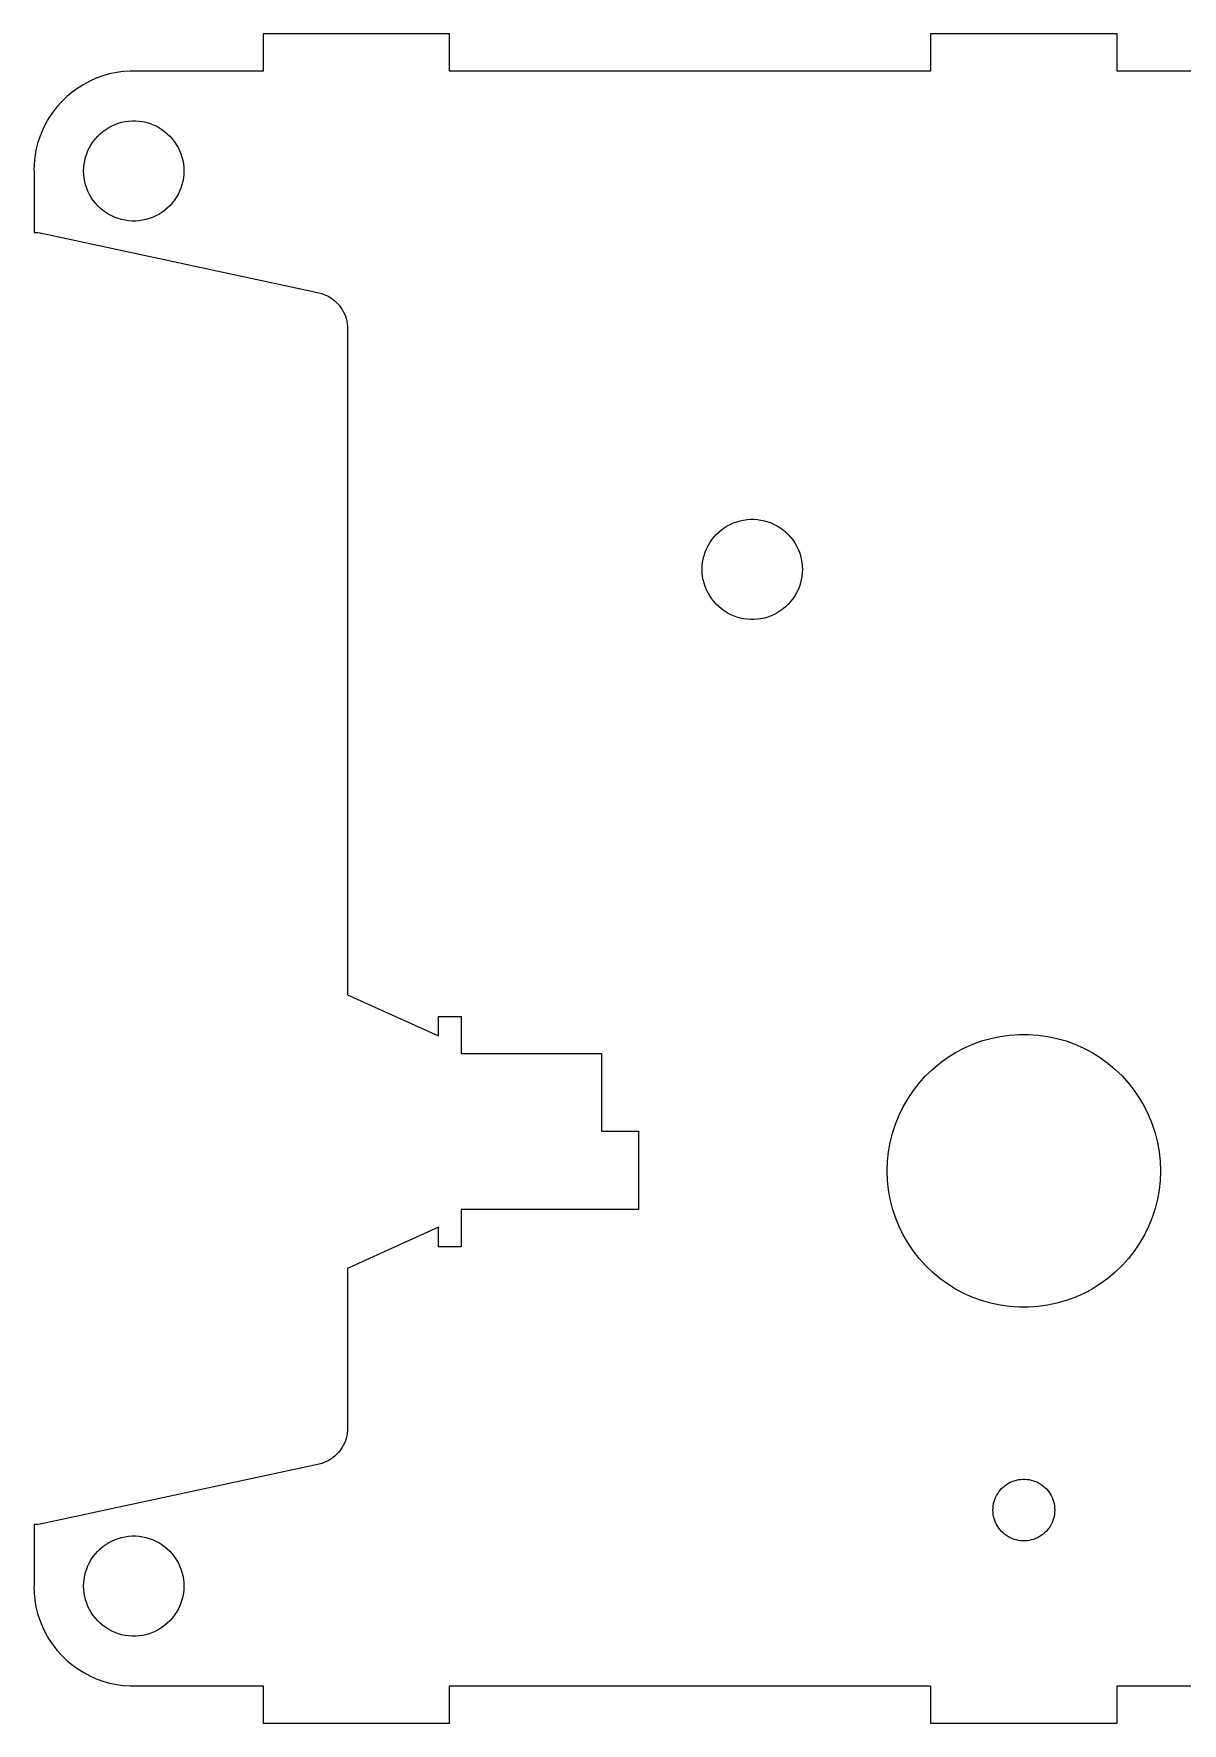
# Model space of a CAD drawing. Header units: metres. Extents: x -80 to 97, y -93 to 43.
# Drawn here: x -80.2 to 12.8, y -93.5 to 43.4 of the extents above; entities that cross this region are included whole.
import ezdxf

# ---------------------------------------------------------------- set-up
doc = ezdxf.new("R2010")
doc.units = ezdxf.units.M

msp = doc.modelspace()

# ---------------------------------------------------------------- linework, layer by layer
for p, q in [((-46.525, 43.39), (-61.625, 43.39)), ((-61.625, 43.39), (-61.625, 40.3751)), ((-46.525, 40.3751), (-46.525, 43.39)), ((7.54999, 43.39), (-7.54999, 43.39)), ((-7.54999, 43.39), (-7.54999, 40.3751)), ((7.54999, 40.3751), (7.54999, 43.39)), ((-75.1343, 39.7902), (-75.6508, 39.5602)), ((-74.603, 39.9836), (-75.1343, 39.7902)), ((-74.0596, 40.1394), (-74.603, 39.9836)), ((-73.5065, 40.2569), (-74.0596, 40.1394)), ((-72.9467, 40.3356), (-73.5065, 40.2569)), ((-72.3827, 40.3751), (-72.9467, 40.3356)), ((-61.625, 40.3751), (-72.3827, 40.3751)), ((-7.54999, 40.3751), (-46.525, 40.3751)), ((46.525, 40.3751), (7.54999, 40.3751)), ((-77.0869, 38.6629), (-77.52, 38.2995)), ((-76.6295, 38.9952), (-77.0869, 38.6629)), ((-76.15, 39.2948), (-76.6295, 38.9952)), ((-75.6508, 39.5602), (-76.15, 39.2948)), ((-78.653, 37.0411), (-78.9692, 36.5723)), ((-78.305, 37.4866), (-78.653, 37.0411)), ((-77.9267, 37.9067), (-78.305, 37.4866)), ((-77.52, 38.2995), (-77.9267, 37.9067)), ((-79.2519, 36.0827), (-79.4997, 35.5746)), ((-78.9692, 36.5723), (-79.2519, 36.0827)), ((-74.5996, 35.4793), (-74.3703, 35.6459)), ((-74.3703, 35.6459), (-74.13, 35.7961)), ((-74.13, 35.7961), (-73.8798, 35.9291)), ((-73.8798, 35.9291), (-73.6209, 36.0444)), ((-73.6209, 36.0444), (-73.3546, 36.1413)), ((-73.3546, 36.1413), (-73.0822, 36.2194)), ((-73.0822, 36.2194), (-72.805, 36.2783)), ((-72.805, 36.2783), (-72.5244, 36.3177)), ((-72.5244, 36.3177), (-72.2417, 36.3375)), ((-72.2417, 36.3375), (-71.9583, 36.3375)), ((-71.9583, 36.3375), (-71.6756, 36.3177)), ((-71.6756, 36.3177), (-71.395, 36.2783)), ((-71.395, 36.2783), (-71.1178, 36.2194)), ((-71.1178, 36.2194), (-70.8454, 36.1413)), ((-70.8454, 36.1413), (-70.5791, 36.0444)), ((-70.5791, 36.0444), (-70.3202, 35.9291)), ((-70.3202, 35.9291), (-70.07, 35.7961)), ((-70.07, 35.7961), (-69.8297, 35.6459)), ((-69.8297, 35.6459), (-69.6004, 35.4793)), ((-79.8862, 34.5126), (-80.023, 33.9641)), ((-79.7115, 35.0504), (-79.8862, 34.5126)), ((-79.4997, 35.5746), (-79.7115, 35.0504)), ((-75.6848, 34.1861), (-75.5431, 34.4315)), ((-75.5431, 34.4315), (-75.3846, 34.6664)), ((-75.3846, 34.6664), (-75.2101, 34.8897)), ((-75.2101, 34.8897), (-75.0205, 35.1003)), ((-75.0205, 35.1003), (-74.8167, 35.2972)), ((-74.8167, 35.2972), (-74.5996, 35.4793)), ((-69.6004, 35.4793), (-69.3833, 35.2972)), ((-69.3833, 35.2972), (-69.1795, 35.1003)), ((-69.1795, 35.1003), (-68.9899, 34.8897)), ((-68.9899, 34.8897), (-68.8154, 34.6664)), ((-68.8154, 34.6664), (-68.6569, 34.4315)), ((-68.6569, 34.4315), (-68.5152, 34.1861)), ((-80.1212, 33.4073), (-80.1803, 32.845)), ((-80.023, 33.9641), (-80.1212, 33.4073)), ((-76.1205, 32.845), (-76.0713, 33.1241)), ((-76.0713, 33.1241), (-76.0027, 33.3991)), ((-76.0027, 33.3991), (-75.9151, 33.6686)), ((-75.9151, 33.6686), (-75.809, 33.9314)), ((-75.809, 33.9314), (-75.6848, 34.1861)), ((-68.5152, 34.1861), (-68.391, 33.9314)), ((-68.391, 33.9314), (-68.2849, 33.6686)), ((-68.2849, 33.6686), (-68.1973, 33.3991)), ((-68.1973, 33.3991), (-68.1287, 33.1241)), ((-68.1287, 33.1241), (-68.0795, 32.845)), ((-80.1803, 32.845), (-80.1993, 32.3)), ((-80.1993, 32.3), (-80.18, 32.3)), ((-80.18, 32.3), (-80.18, 27.2982)), ((-76.16, 32.28), (-76.1501, 32.5632)), ((-76.1501, 31.9968), (-76.16, 32.28)), ((-76.1501, 32.5632), (-76.1205, 32.845)), ((-76.1205, 31.715), (-76.1501, 31.9968)), ((-76.0713, 31.4359), (-76.1205, 31.715)), ((-68.0795, 31.715), (-68.1287, 31.4359)), ((-68.0795, 32.845), (-68.0499, 32.5632)), ((-68.0499, 31.9968), (-68.0795, 31.715)), ((-68.0499, 32.5632), (-68.04, 32.28)), ((-68.04, 32.28), (-68.0499, 31.9968)), ((-76.0027, 31.1609), (-76.0713, 31.4359)), ((-75.9151, 30.8914), (-76.0027, 31.1609)), ((-75.809, 30.6286), (-75.9151, 30.8914)), ((-75.6848, 30.3739), (-75.809, 30.6286)), ((-75.5431, 30.1285), (-75.6848, 30.3739)), ((-75.3846, 29.8936), (-75.5431, 30.1285)), ((-68.6569, 30.1285), (-68.8154, 29.8936)), ((-68.5152, 30.3739), (-68.6569, 30.1285)), ((-68.391, 30.6286), (-68.5152, 30.3739)), ((-68.2849, 30.8914), (-68.391, 30.6286)), ((-68.1973, 31.1609), (-68.2849, 30.8914)), ((-68.1287, 31.4359), (-68.1973, 31.1609)), ((-75.2101, 29.6703), (-75.3846, 29.8936)), ((-75.0205, 29.4597), (-75.2101, 29.6703)), ((-74.8167, 29.2628), (-75.0205, 29.4597)), ((-74.5996, 29.0807), (-74.8167, 29.2628)), ((-74.3703, 28.9141), (-74.5996, 29.0807)), ((-74.13, 28.7639), (-74.3703, 28.9141)), ((-73.8798, 28.6309), (-74.13, 28.7639)), ((-70.07, 28.7639), (-70.3202, 28.6309)), ((-69.8297, 28.9141), (-70.07, 28.7639)), ((-69.6004, 29.0807), (-69.8297, 28.9141)), ((-69.3833, 29.2628), (-69.6004, 29.0807)), ((-69.1795, 29.4597), (-69.3833, 29.2628)), ((-68.9899, 29.6703), (-69.1795, 29.4597)), ((-68.8154, 29.8936), (-68.9899, 29.6703)), ((-73.6209, 28.5156), (-73.8798, 28.6309)), ((-73.3546, 28.4187), (-73.6209, 28.5156)), ((-73.0822, 28.3406), (-73.3546, 28.4187)), ((-72.805, 28.2817), (-73.0822, 28.3406)), ((-72.5244, 28.2422), (-72.805, 28.2817)), ((-72.2417, 28.2225), (-72.5244, 28.2422)), ((-71.9583, 28.2225), (-72.2417, 28.2225)), ((-71.6756, 28.2422), (-71.9583, 28.2225)), ((-71.395, 28.2817), (-71.6756, 28.2422)), ((-71.1178, 28.3406), (-71.395, 28.2817)), ((-70.8454, 28.4187), (-71.1178, 28.3406)), ((-70.5791, 28.5156), (-70.8454, 28.4187)), ((-70.3202, 28.6309), (-70.5791, 28.5156)), ((-80.18, 27.2982), (-80.0946, 27.2982)), ((-80.0946, 27.2982), (-79.8843, 27.2834)), ((-79.8843, 27.2834), (-79.6756, 27.2541)), ((-79.6756, 27.2541), (-57.0694, 22.4103)), ((-57.0694, 22.4103), (-56.8668, 22.3522)), ((-56.8668, 22.3522), (-56.6687, 22.2801)), ((-56.6687, 22.2801), (-56.4761, 22.1944)), ((-56.4761, 22.1944), (-56.29, 22.0954)), ((-56.29, 22.0954), (-56.1112, 21.9837)), ((-56.1112, 21.9837), (-55.9407, 21.8598)), ((-55.9407, 21.8598), (-55.7792, 21.7243)), ((-55.7792, 21.7243), (-55.6276, 21.5779)), ((-55.6276, 21.5779), (-55.4865, 21.4212)), ((-55.4865, 21.4212), (-55.3568, 21.2551)), ((-55.3568, 21.2551), (-55.2389, 21.0804)), ((-55.2389, 21.0804), (-55.1335, 20.8978)), ((-55.1335, 20.8978), (-55.0411, 20.7083)), ((-55.0411, 20.7083), (-54.9621, 20.5129)), ((-54.9621, 20.5129), (-54.897, 20.3124)), ((-54.897, 20.3124), (-54.846, 20.1079)), ((-54.846, 20.1079), (-54.8094, 19.9003)), ((-54.8094, 19.9003), (-54.7874, 19.6907)), ((-54.7874, 19.6907), (-54.78, 19.48)), ((-54.78, 19.48), (-54.78, -34.454)), ((-25.1101, 2.60971), (-24.9205, 2.82031)), ((-24.9205, 2.82031), (-24.7167, 3.01717)), ((-24.7167, 3.01717), (-24.4996, 3.19931)), ((-24.4996, 3.19931), (-24.2703, 3.36589)), ((-24.2703, 3.36589), (-24.03, 3.51605)), ((-24.03, 3.51605), (-23.7798, 3.64909)), ((-23.7798, 3.64909), (-23.5209, 3.76436)), ((-23.5209, 3.76436), (-23.2546, 3.86128)), ((-23.2546, 3.86128), (-22.9822, 3.93939)), ((-22.9822, 3.93939), (-22.705, 3.99831)), ((-22.705, 3.99831), (-22.4244, 4.03775)), ((-22.4244, 4.03775), (-22.1417, 4.05753)), ((-22.1417, 4.05753), (-21.8583, 4.05753)), ((-21.8583, 4.05753), (-21.5756, 4.03775)), ((-21.5756, 4.03775), (-21.295, 3.99831)), ((-21.295, 3.99831), (-21.0178, 3.93939)), ((-21.0178, 3.93939), (-20.7454, 3.86128)), ((-20.7454, 3.86128), (-20.4791, 3.76436)), ((-20.4791, 3.76436), (-20.2202, 3.64909)), ((-20.2202, 3.64909), (-19.97, 3.51605)), ((-19.97, 3.51605), (-19.7297, 3.36589)), ((-19.7297, 3.36589), (-19.5004, 3.19931)), ((-19.5004, 3.19931), (-19.2833, 3.01717)), ((-19.2833, 3.01717), (-19.0795, 2.82031)), ((-19.0795, 2.82031), (-18.8898, 2.60971)), ((-25.9027, 1.11908), (-25.8151, 1.3886)), ((-25.8151, 1.3886), (-25.709, 1.65134)), ((-25.709, 1.65134), (-25.5848, 1.90605)), ((-25.5848, 1.90605), (-25.4431, 2.15146)), ((-25.4431, 2.15146), (-25.2846, 2.3864)), ((-25.2846, 2.3864), (-25.1101, 2.60971)), ((-18.8898, 2.60971), (-18.7154, 2.3864)), ((-18.7154, 2.3864), (-18.5569, 2.15146)), ((-18.5569, 2.15146), (-18.4152, 1.90605)), ((-18.4152, 1.90605), (-18.291, 1.65134)), ((-18.291, 1.65134), (-18.1848, 1.3886)), ((-18.1848, 1.3886), (-18.0973, 1.11908)), ((-26.06, 0), (-26.0501, 0.283203)), ((-26.0501, -0.283203), (-26.06, 0)), ((-26.0501, 0.283203), (-26.0205, 0.565033)), ((-26.0205, 0.565033), (-25.9713, 0.844116)), ((-25.9713, 0.844116), (-25.9027, 1.11908)), ((-18.0973, 1.11908), (-18.0287, 0.844116)), ((-18.0287, 0.844116), (-17.9795, 0.565033)), ((-17.9795, 0.565033), (-17.9499, 0.283203)), ((-17.9499, 0.283203), (-17.94, 0)), ((-17.94, 0), (-17.9499, -0.283203)), ((-26.0205, -0.565033), (-26.0501, -0.283203)), ((-25.9713, -0.844116), (-26.0205, -0.565033)), ((-25.9027, -1.11908), (-25.9713, -0.844116)), ((-25.8151, -1.3886), (-25.9027, -1.11908)), ((-18.0973, -1.11908), (-18.1848, -1.3886)), ((-18.0287, -0.844116), (-18.0973, -1.11908)), ((-17.9795, -0.565033), (-18.0287, -0.844116)), ((-17.9499, -0.283203), (-17.9795, -0.565033)), ((-25.709, -1.65134), (-25.8151, -1.3886)), ((-25.5848, -1.90605), (-25.709, -1.65134)), ((-25.4431, -2.15146), (-25.5848, -1.90605)), ((-25.2846, -2.3864), (-25.4431, -2.15146)), ((-25.1101, -2.60971), (-25.2846, -2.3864)), ((-24.9205, -2.82031), (-25.1101, -2.60971)), ((-18.8898, -2.60971), (-19.0795, -2.82031)), ((-18.7154, -2.3864), (-18.8898, -2.60971)), ((-18.5569, -2.15146), (-18.7154, -2.3864)), ((-18.4152, -1.90605), (-18.5569, -2.15146)), ((-18.291, -1.65134), (-18.4152, -1.90605)), ((-18.1848, -1.3886), (-18.291, -1.65134)), ((-24.7167, -3.01717), (-24.9205, -2.82031)), ((-24.4996, -3.19931), (-24.7167, -3.01717)), ((-24.2703, -3.36589), (-24.4996, -3.19931)), ((-24.03, -3.51605), (-24.2703, -3.36589)), ((-23.7798, -3.64909), (-24.03, -3.51605)), ((-23.5209, -3.76436), (-23.7798, -3.64909)), ((-23.2546, -3.86128), (-23.5209, -3.76436)), ((-22.9822, -3.93939), (-23.2546, -3.86128)), ((-22.705, -3.99831), (-22.9822, -3.93939)), ((-22.4244, -4.03775), (-22.705, -3.99831)), ((-22.1417, -4.05753), (-22.4244, -4.03775)), ((-21.8583, -4.05753), (-22.1417, -4.05753)), ((-21.5756, -4.03775), (-21.8583, -4.05753)), ((-21.295, -3.99831), (-21.5756, -4.03775)), ((-21.0178, -3.93939), (-21.295, -3.99831)), ((-20.7454, -3.86128), (-21.0178, -3.93939)), ((-20.4791, -3.76436), (-20.7454, -3.86128)), ((-20.2202, -3.64909), (-20.4791, -3.76436)), ((-19.97, -3.51605), (-20.2202, -3.64909)), ((-19.7297, -3.36589), (-19.97, -3.51605)), ((-19.5004, -3.19931), (-19.7297, -3.36589)), ((-19.2833, -3.01717), (-19.5004, -3.19931)), ((-19.0795, -2.82031), (-19.2833, -3.01717)), ((-54.78, -34.454), (-47.42, -37.7927)), ((-47.42, -37.7927), (-47.42, -36.21)), ((-47.42, -36.21), (-45.59, -36.21)), ((-45.59, -36.21), (-45.59, -39.23)), ((-4.14314, -38.4653), (-3.41772, -38.2013)), ((-3.41772, -38.2013), (-2.67564, -37.9885)), ((-2.67564, -37.9885), (-1.92055, -37.828)), ((-1.92055, -37.828), (-1.15608, -37.7206)), ((-1.15608, -37.7206), (-0.385986, -37.6667)), ((-0.385986, -37.6667), (0.385986, -37.6667)), ((0.385986, -37.6667), (1.15608, -37.7206)), ((1.15608, -37.7206), (1.92055, -37.828)), ((1.92055, -37.828), (2.67564, -37.9885)), ((2.67564, -37.9885), (3.41772, -38.2013)), ((3.41772, -38.2013), (4.14314, -38.4653)), ((-45.59, -39.23), (-34.21, -39.23)), ((-34.21, -39.23), (-34.21, -45.5)), ((-6.8092, -40.0046), (-6.18466, -39.5508)), ((-6.18466, -39.5508), (-5.53, -39.1418)), ((-5.53, -39.1418), (-4.84837, -38.7793)), ((-4.84837, -38.7793), (-4.14314, -38.4653)), ((4.14314, -38.4653), (4.84837, -38.7793)), ((4.84837, -38.7793), (5.53, -39.1418)), ((5.53, -39.1418), (6.18466, -39.5508)), ((6.18466, -39.5508), (6.8092, -40.0046)), ((-8.47244, -41.6108), (-7.95589, -41.0371)), ((-7.95589, -41.0371), (-7.40057, -40.5008)), ((-7.40057, -40.5008), (-6.8092, -40.0046)), ((6.8092, -40.0046), (7.40057, -40.5008)), ((7.40057, -40.5008), (7.95589, -41.0371)), ((7.95589, -41.0371), (8.47244, -41.6108)), ((-9.37941, -42.8591), (-8.94772, -42.2191)), ((-8.94772, -42.2191), (-8.47244, -41.6108)), ((8.47244, -41.6108), (8.94772, -42.2191)), ((8.94772, -42.2191), (9.37941, -42.8591)), ((-10.1038, -44.2215), (-9.7654, -43.5276)), ((-9.7654, -43.5276), (-9.37941, -42.8591)), ((9.37941, -42.8591), (9.7654, -43.5276)), ((9.7654, -43.5276), (10.1038, -44.2215)), ((-10.6315, -45.6714), (-10.393, -44.9373)), ((-10.393, -44.9373), (-10.1038, -44.2215)), ((10.1038, -44.2215), (10.393, -44.9373)), ((10.393, -44.9373), (10.6315, -45.6714)), ((-34.21, -45.5), (-31.21, -45.5)), ((-31.21, -45.5), (-31.21, -51.86)), ((-10.9524, -47.1807), (-10.8183, -46.4205)), ((-10.8183, -46.4205), (-10.6315, -45.6714)), ((10.6315, -45.6714), (10.8183, -46.4205)), ((10.8183, -46.4205), (10.9524, -47.1807)), ((-11.0331, -47.9485), (-10.9524, -47.1807)), ((10.9524, -47.1807), (11.0331, -47.9485)), ((-11.06, -48.72), (-11.0331, -47.9485)), ((-11.0331, -49.4915), (-11.06, -48.72)), ((11.0331, -47.9485), (11.06, -48.72)), ((11.06, -48.72), (11.0331, -49.4915)), ((-10.9524, -50.2592), (-11.0331, -49.4915)), ((-10.8183, -51.0195), (-10.9524, -50.2592)), ((10.9524, -50.2592), (10.8183, -51.0195)), ((11.0331, -49.4915), (10.9524, -50.2592)), ((-31.21, -51.86), (-45.59, -51.86)), ((-45.59, -51.86), (-45.59, -54.88)), ((-10.6315, -51.7685), (-10.8183, -51.0195)), ((-10.393, -52.5027), (-10.6315, -51.7685)), ((10.6315, -51.7685), (10.393, -52.5027)), ((10.8183, -51.0195), (10.6315, -51.7685)), ((-47.42, -53.2973), (-54.78, -56.636)), ((-47.42, -54.88), (-47.42, -53.2973)), ((-10.1038, -53.2185), (-10.393, -52.5027)), ((-9.7654, -53.9124), (-10.1038, -53.2185)), ((10.1038, -53.2185), (9.7654, -53.9124)), ((10.393, -52.5027), (10.1038, -53.2185)), ((-9.37941, -54.5809), (-9.7654, -53.9124)), ((-8.94772, -55.2209), (-9.37941, -54.5809)), ((9.37941, -54.5809), (8.94772, -55.2209)), ((9.7654, -53.9124), (9.37941, -54.5809)), ((-45.59, -54.88), (-47.42, -54.88)), ((-8.47244, -55.8292), (-8.94772, -55.2209)), ((-7.95589, -56.4029), (-8.47244, -55.8292)), ((8.47244, -55.8292), (7.95589, -56.4029)), ((8.94772, -55.2209), (8.47244, -55.8292)), ((-54.78, -56.636), (-54.78, -69.56)), ((-7.40057, -56.9392), (-7.95589, -56.4029)), ((-6.8092, -57.4354), (-7.40057, -56.9392)), ((-6.18466, -57.8891), (-6.8092, -57.4354)), ((6.8092, -57.4354), (6.18466, -57.8891)), ((7.40057, -56.9392), (6.8092, -57.4354)), ((7.95589, -56.4029), (7.40057, -56.9392)), ((-5.53, -58.2982), (-6.18466, -57.8891)), ((-4.84837, -58.6607), (-5.53, -58.2982)), ((-4.14314, -58.9747), (-4.84837, -58.6607)), ((4.84837, -58.6607), (4.14314, -58.9747)), ((5.53, -58.2982), (4.84837, -58.6607)), ((6.18466, -57.8891), (5.53, -58.2982)), ((-3.41772, -59.2387), (-4.14314, -58.9747)), ((-2.67564, -59.4515), (-3.41772, -59.2387)), ((-1.92055, -59.612), (-2.67564, -59.4515)), ((-1.15608, -59.7194), (-1.92055, -59.612)), ((-0.385986, -59.7733), (-1.15608, -59.7194)), ((0.385986, -59.7733), (-0.385986, -59.7733)), ((1.15608, -59.7194), (0.385986, -59.7733)), ((1.92055, -59.612), (1.15608, -59.7194)), ((2.67564, -59.4515), (1.92055, -59.612)), ((3.41772, -59.2387), (2.67564, -59.4515)), ((4.14314, -58.9747), (3.41772, -59.2387)), ((-54.7874, -69.7707), (-54.8094, -69.9803)), ((-54.78, -69.56), (-54.7874, -69.7707)), ((-55.2389, -71.1604), (-55.3568, -71.3351)), ((-55.1335, -70.9778), (-55.2389, -71.1604)), ((-55.0411, -70.7883), (-55.1335, -70.9778)), ((-54.9621, -70.5929), (-55.0411, -70.7883)), ((-54.897, -70.3924), (-54.9621, -70.5929)), ((-54.846, -70.1879), (-54.897, -70.3924)), ((-54.8094, -69.9803), (-54.846, -70.1879)), ((-57.0694, -72.4903), (-79.6756, -77.3341)), ((-56.8668, -72.4322), (-57.0694, -72.4903)), ((-56.6687, -72.3601), (-56.8668, -72.4322)), ((-56.4761, -72.2744), (-56.6687, -72.3601)), ((-56.29, -72.1754), (-56.4761, -72.2744)), ((-56.1112, -72.0637), (-56.29, -72.1754)), ((-55.9407, -71.9398), (-56.1112, -72.0637)), ((-55.7792, -71.8043), (-55.9407, -71.9398)), ((-55.6276, -71.6579), (-55.7792, -71.8043)), ((-55.4865, -71.5012), (-55.6276, -71.6579)), ((-55.3568, -71.3351), (-55.4865, -71.5012)), ((-1.09592, -73.953), (-0.936508, -73.882)), ((-0.936508, -73.882), (-0.772537, -73.8224)), ((-0.772537, -73.8224), (-0.604797, -73.7743)), ((-0.604797, -73.7743), (-0.434113, -73.738)), ((-0.434113, -73.738), (-0.261307, -73.7137)), ((-0.261307, -73.7137), (-0.087235, -73.7015)), ((-0.087235, -73.7015), (0.087235, -73.7015)), ((0.087235, -73.7015), (0.261307, -73.7137)), ((0.261307, -73.7137), (0.434113, -73.738)), ((0.434113, -73.738), (0.604797, -73.7743)), ((0.604797, -73.7743), (0.772537, -73.8224)), ((0.772537, -73.8224), (0.936508, -73.882)), ((0.936508, -73.882), (1.09592, -73.953)), ((-2.34923, -75.3449), (-2.28386, -75.1832)), ((-2.28386, -75.1832), (-2.20737, -75.0263)), ((-2.20737, -75.0263), (-2.12012, -74.8752)), ((-2.12012, -74.8752), (-2.02254, -74.7305)), ((-2.02254, -74.7305), (-1.9151, -74.593)), ((-1.9151, -74.593), (-1.79834, -74.4633)), ((-1.79834, -74.4633), (-1.67282, -74.3421)), ((-1.67282, -74.3421), (-1.53914, -74.23)), ((-1.53914, -74.23), (-1.39798, -74.1274)), ((-1.39798, -74.1274), (-1.25, -74.0349)), ((-1.25, -74.0349), (-1.09592, -73.953)), ((1.09592, -73.953), (1.24998, -74.0349)), ((1.24998, -74.0349), (1.39798, -74.1274)), ((1.39798, -74.1274), (1.53914, -74.23)), ((1.53914, -74.23), (1.67282, -74.3421)), ((1.67282, -74.3421), (1.79834, -74.4633)), ((1.79834, -74.4633), (1.9151, -74.593)), ((1.9151, -74.593), (2.02254, -74.7305)), ((2.02254, -74.7305), (2.12012, -74.8752)), ((2.12012, -74.8752), (2.20737, -75.0263)), ((2.20737, -75.0263), (2.28386, -75.1832)), ((2.28386, -75.1832), (2.34923, -75.3449)), ((-2.5, -76.2), (-2.4939, -76.0256)), ((-2.4939, -76.3744), (-2.5, -76.2)), ((-2.4939, -76.0256), (-2.47566, -75.8521)), ((-2.47566, -76.5479), (-2.4939, -76.3744)), ((-2.47566, -75.8521), (-2.44536, -75.6802)), ((-2.44536, -76.7198), (-2.47566, -76.5479)), ((-2.44536, -75.6802), (-2.40315, -75.5109)), ((-2.40315, -75.5109), (-2.34923, -75.3449)), ((2.34923, -75.3449), (2.40315, -75.5109)), ((2.40315, -75.5109), (2.44536, -75.6802)), ((2.44536, -75.6802), (2.47566, -75.8521)), ((2.47566, -76.5479), (2.44536, -76.7198)), ((2.47566, -75.8521), (2.4939, -76.0256)), ((2.4939, -76.3744), (2.47566, -76.5479)), ((2.4939, -76.0256), (2.5, -76.2)), ((2.5, -76.2), (2.4939, -76.3744)), ((-80.0946, -77.3782), (-80.18, -77.3782)), ((-80.18, -77.3782), (-80.18, -82.38)), ((-79.8843, -77.3634), (-80.0946, -77.3782)), ((-79.6756, -77.3341), (-79.8843, -77.3634)), ((-2.40315, -76.8891), (-2.44536, -76.7198)), ((-2.34923, -77.0551), (-2.40315, -76.8891)), ((-2.28386, -77.2168), (-2.34923, -77.0551)), ((-2.20737, -77.3737), (-2.28386, -77.2168)), ((-2.12012, -77.5248), (-2.20737, -77.3737)), ((-2.02254, -77.6695), (-2.12012, -77.5248)), ((-1.9151, -77.807), (-2.02254, -77.6695)), ((-1.79834, -77.9366), (-1.9151, -77.807)), ((-1.67282, -78.0579), (-1.79834, -77.9366)), ((1.79834, -77.9366), (1.67282, -78.0579)), ((1.9151, -77.807), (1.79834, -77.9366)), ((2.02254, -77.6695), (1.9151, -77.807)), ((2.12012, -77.5248), (2.02254, -77.6695)), ((2.20737, -77.3737), (2.12012, -77.5248)), ((2.28386, -77.2168), (2.20737, -77.3737)), ((2.34923, -77.0551), (2.28386, -77.2168)), ((2.40315, -76.8891), (2.34923, -77.0551)), ((2.44536, -76.7198), (2.40315, -76.8891)), ((-75.0205, -79.5397), (-74.8167, -79.3428)), ((-74.8167, -79.3428), (-74.5996, -79.1607)), ((-74.5996, -79.1607), (-74.3703, -78.9941)), ((-74.3703, -78.9941), (-74.13, -78.8439)), ((-74.13, -78.8439), (-73.8798, -78.7109)), ((-73.8798, -78.7109), (-73.6209, -78.5956)), ((-73.6209, -78.5956), (-73.3546, -78.4987)), ((-73.3546, -78.4987), (-73.0822, -78.4206)), ((-73.0822, -78.4206), (-72.805, -78.3617)), ((-72.805, -78.3617), (-72.5244, -78.3222)), ((-72.5244, -78.3222), (-72.2417, -78.3025)), ((-72.2417, -78.3025), (-71.9583, -78.3025)), ((-71.9583, -78.3025), (-71.6756, -78.3222)), ((-71.6756, -78.3222), (-71.395, -78.3617)), ((-71.395, -78.3617), (-71.1178, -78.4206)), ((-71.1178, -78.4206), (-70.8454, -78.4987)), ((-70.8454, -78.4987), (-70.5791, -78.5956)), ((-70.5791, -78.5956), (-70.3202, -78.7109)), ((-70.3202, -78.7109), (-70.07, -78.8439)), ((-70.07, -78.8439), (-69.8297, -78.9941)), ((-69.8297, -78.9941), (-69.6004, -79.1607)), ((-69.6004, -79.1607), (-69.3833, -79.3428)), ((-69.3833, -79.3428), (-69.1795, -79.5397)), ((-1.53914, -78.17), (-1.67282, -78.0579)), ((-1.39798, -78.2726), (-1.53914, -78.17)), ((-1.25, -78.3651), (-1.39798, -78.2726)), ((-1.09592, -78.447), (-1.25, -78.3651)), ((-0.936508, -78.518), (-1.09592, -78.447)), ((-0.772537, -78.5776), (-0.936508, -78.518)), ((-0.604797, -78.6257), (-0.772537, -78.5776)), ((-0.434113, -78.662), (-0.604797, -78.6257)), ((-0.261307, -78.6863), (-0.434113, -78.662)), ((-0.087235, -78.6985), (-0.261307, -78.6863)), ((0.087235, -78.6985), (-0.087235, -78.6985)), ((0.261307, -78.6863), (0.087235, -78.6985)), ((0.434113, -78.662), (0.261307, -78.6863)), ((0.604797, -78.6257), (0.434113, -78.662)), ((0.772537, -78.5776), (0.604797, -78.6257)), ((0.936508, -78.518), (0.772537, -78.5776)), ((1.09592, -78.447), (0.936508, -78.518)), ((1.25, -78.3651), (1.09592, -78.447)), ((1.39798, -78.2726), (1.25, -78.3651)), ((1.53914, -78.17), (1.39798, -78.2726)), ((1.67282, -78.0579), (1.53914, -78.17)), ((-75.9151, -80.9714), (-75.809, -80.7086)), ((-75.809, -80.7086), (-75.6848, -80.4539)), ((-75.6848, -80.4539), (-75.5431, -80.2085)), ((-75.5431, -80.2085), (-75.3846, -79.9736)), ((-75.3846, -79.9736), (-75.2101, -79.7503)), ((-75.2101, -79.7503), (-75.0205, -79.5397)), ((-69.1795, -79.5397), (-68.9899, -79.7503)), ((-68.9899, -79.7503), (-68.8154, -79.9736)), ((-68.8154, -79.9736), (-68.6569, -80.2085)), ((-68.6569, -80.2085), (-68.5152, -80.4539)), ((-68.5152, -80.4539), (-68.391, -80.7086)), ((-68.391, -80.7086), (-68.2849, -80.9714)), ((-76.16, -82.36), (-76.1501, -82.0768)), ((-76.1501, -82.0768), (-76.1205, -81.795)), ((-76.1205, -81.795), (-76.0713, -81.5159)), ((-76.0713, -81.5159), (-76.0027, -81.2409)), ((-76.0027, -81.2409), (-75.9151, -80.9714)), ((-68.2849, -80.9714), (-68.1973, -81.2409)), ((-68.1973, -81.2409), (-68.1287, -81.5159)), ((-68.1287, -81.5159), (-68.0795, -81.795)), ((-68.0795, -81.795), (-68.0499, -82.0768)), ((-68.0499, -82.0768), (-68.04, -82.36)), ((-80.18, -82.38), (-80.1993, -82.38)), ((-80.1993, -82.38), (-80.1803, -82.925)), ((-80.1803, -82.925), (-80.1212, -83.4873)), ((-76.1501, -82.6432), (-76.16, -82.36)), ((-76.1205, -82.925), (-76.1501, -82.6432)), ((-76.0713, -83.2041), (-76.1205, -82.925)), ((-76.0027, -83.4791), (-76.0713, -83.2041)), ((-75.9151, -83.7486), (-76.0027, -83.4791)), ((-68.1973, -83.4791), (-68.2849, -83.7486)), ((-68.1287, -83.2041), (-68.1973, -83.4791)), ((-68.0795, -82.925), (-68.1287, -83.2041)), ((-68.0499, -82.6432), (-68.0795, -82.925)), ((-68.04, -82.36), (-68.0499, -82.6432)), ((-80.1212, -83.4873), (-80.023, -84.0441)), ((-80.023, -84.0441), (-79.8862, -84.5927)), ((-79.8862, -84.5927), (-79.7115, -85.1304)), ((-75.809, -84.0114), (-75.9151, -83.7486)), ((-75.6848, -84.2661), (-75.809, -84.0114)), ((-75.5431, -84.5115), (-75.6848, -84.2661)), ((-75.3846, -84.7464), (-75.5431, -84.5115)), ((-75.2101, -84.9697), (-75.3846, -84.7464)), ((-68.8154, -84.7464), (-68.9899, -84.9697)), ((-68.6569, -84.5115), (-68.8154, -84.7464)), ((-68.5152, -84.2661), (-68.6569, -84.5115)), ((-68.391, -84.0114), (-68.5152, -84.2661)), ((-68.2849, -83.7486), (-68.391, -84.0114)), ((-79.7115, -85.1304), (-79.4997, -85.6546)), ((-79.4997, -85.6546), (-79.2519, -86.1627)), ((-79.2519, -86.1627), (-78.9692, -86.6523)), ((-75.0205, -85.1803), (-75.2101, -84.9697)), ((-74.8167, -85.3772), (-75.0205, -85.1803)), ((-74.5996, -85.5593), (-74.8167, -85.3772)), ((-74.3703, -85.7259), (-74.5996, -85.5593)), ((-74.13, -85.8761), (-74.3703, -85.7259)), ((-73.8798, -86.0091), (-74.13, -85.8761)), ((-73.6209, -86.1244), (-73.8798, -86.0091)), ((-73.3546, -86.2213), (-73.6209, -86.1244)), ((-73.0822, -86.2994), (-73.3546, -86.2213)), ((-70.8454, -86.2213), (-71.1178, -86.2994)), ((-70.5791, -86.1244), (-70.8454, -86.2213)), ((-70.3202, -86.0091), (-70.5791, -86.1244)), ((-70.07, -85.8761), (-70.3202, -86.0091)), ((-69.8297, -85.7259), (-70.07, -85.8761)), ((-69.6004, -85.5593), (-69.8297, -85.7259)), ((-69.3833, -85.3772), (-69.6004, -85.5593)), ((-69.1795, -85.1803), (-69.3833, -85.3772)), ((-68.9899, -84.9697), (-69.1795, -85.1803)), ((-78.9692, -86.6523), (-78.653, -87.1211)), ((-78.653, -87.1211), (-78.305, -87.5666)), ((-78.305, -87.5666), (-77.9267, -87.9867)), ((-72.805, -86.3583), (-73.0822, -86.2994)), ((-72.5244, -86.3978), (-72.805, -86.3583)), ((-72.2417, -86.4175), (-72.5244, -86.3978)), ((-71.9583, -86.4175), (-72.2417, -86.4175)), ((-71.6756, -86.3978), (-71.9583, -86.4175)), ((-71.395, -86.3583), (-71.6756, -86.3978)), ((-71.1178, -86.2994), (-71.395, -86.3583)), ((-77.9267, -87.9867), (-77.52, -88.3795)), ((-77.52, -88.3795), (-77.0869, -88.7429)), ((-77.0869, -88.7429), (-76.6295, -89.0752)), ((-76.6295, -89.0752), (-76.15, -89.3748)), ((-76.15, -89.3748), (-75.6508, -89.6402)), ((-75.6508, -89.6402), (-75.1343, -89.8702)), ((-75.1343, -89.8702), (-74.603, -90.0636)), ((-74.603, -90.0636), (-74.0596, -90.2194)), ((-74.0596, -90.2194), (-73.5065, -90.3369)), ((-73.5065, -90.3369), (-72.9467, -90.4156)), ((-72.9467, -90.4156), (-72.3827, -90.4551)), ((-72.3827, -90.4551), (-61.625, -90.4551)), ((-61.625, -90.4551), (-61.625, -93.47)), ((-46.525, -90.4551), (-7.54999, -90.4551)), ((-46.525, -93.47), (-46.525, -90.4551)), ((-7.54999, -90.4551), (-7.54999, -93.47)), ((7.54999, -93.47), (7.54999, -90.4551)), ((7.54999, -90.4551), (46.525, -90.4551)), ((-61.625, -93.47), (-46.525, -93.47)), ((-7.54999, -93.47), (7.54999, -93.47))]:
    msp.add_line(p, q)

doc.saveas('drawing.dxf')
